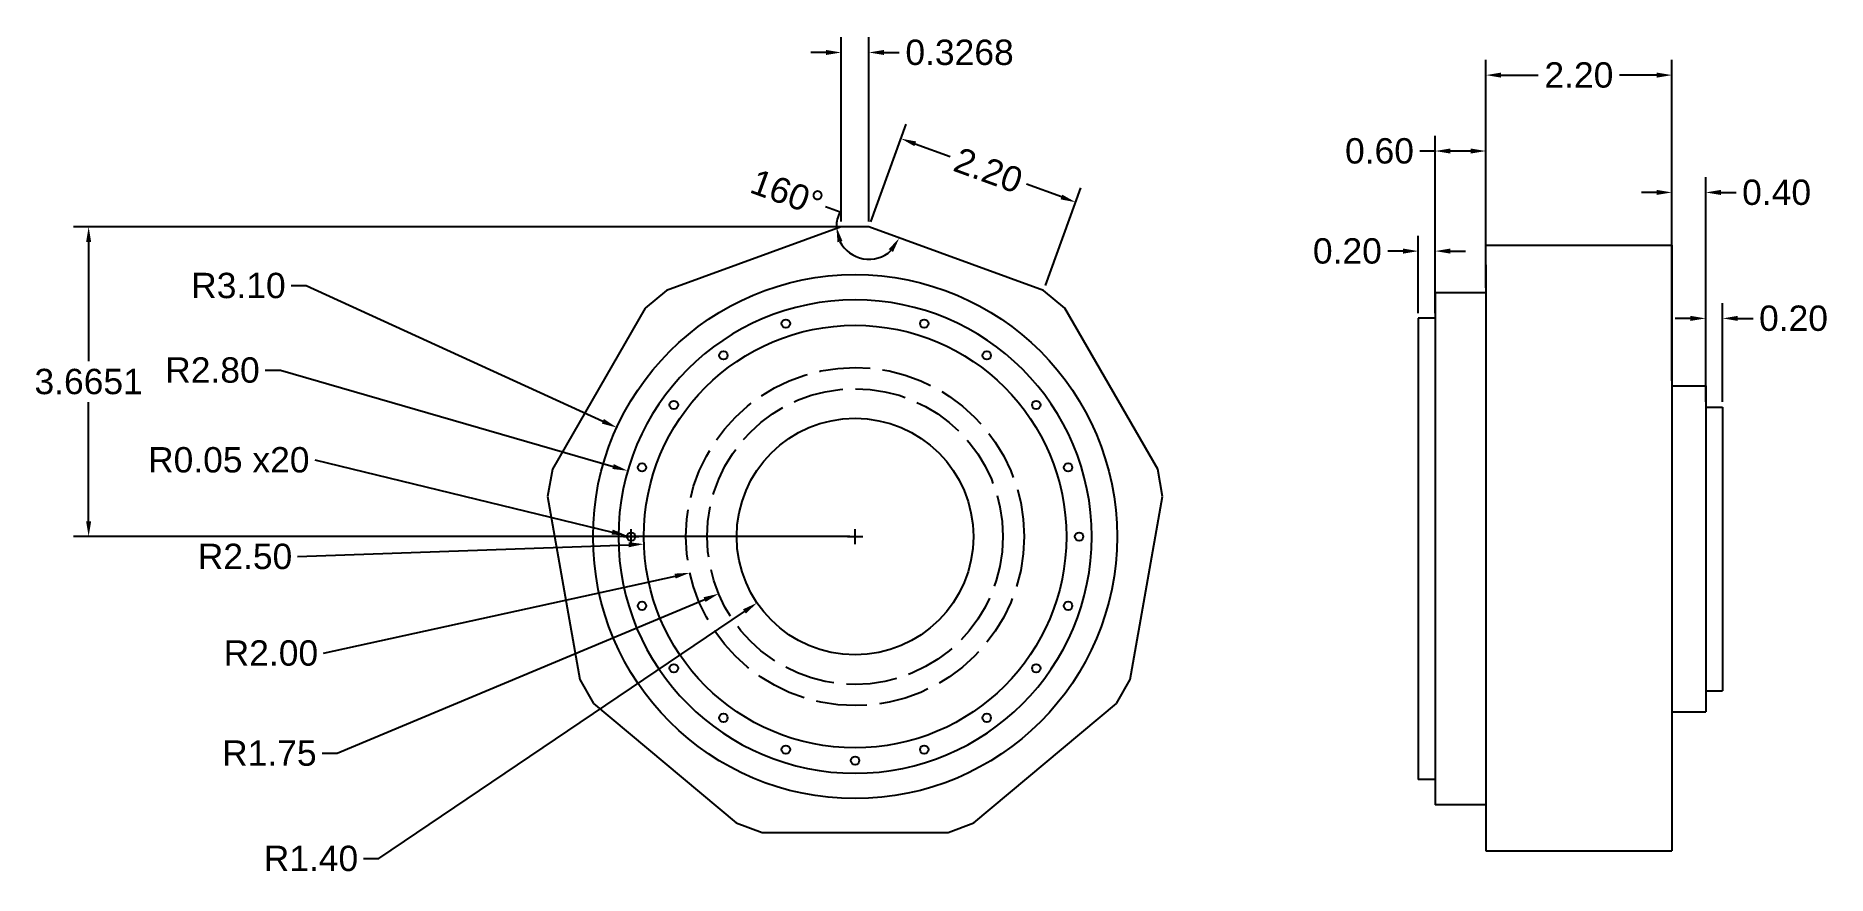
# Model space of a CAD drawing. Header units: inches. Extents: x 19.2 to 40.4, y 6.9 to 16.8.
import ezdxf

# ---------------------------------------------------------------- set-up
doc = ezdxf.new("R2010")
doc.units = ezdxf.units.IN
doc.header["$MEASUREMENT"] = 0
doc.linetypes.add('ACAD_ISO02W100', pattern=[15, 12, -3])
for name, color, linetype in [('Anotari', 40, 'Continuous'), ('Baza', 1, 'Continuous'), ('Parte_Frontala', 2, 'Continuous'), ('Parte_Frontala_Bloc_Motor', 2, 'Continuous'), ('Parte_Posterioara', 3, 'Continuous'), ('Parte_Posterioara_Bloc_Motor', 3, 'Continuous')]:
    doc.layers.add(name, color=color, linetype=linetype)
doc.styles.get("Standard").update_dxf_attribs({"font": 'arial.ttf'})
doc.dimstyles.get("Standard").update_dxf_attribs({"dimtxt": 0.18, "dimasz": 0.18, "dimexe": 0.18, "dimexo": 0.0625, "dimgap": 0.09, "dimtad": 0, "dimtih": 1, "dimtoh": 1, "dimdec": 4, "dimzin": 0, "dimdsep": 46, "dimtxsty": 'Standard', "dimcen": 0.09, "dimadec": 0, "dimazin": 0, "dimtfac": 1, "dimtdec": 4, "dimtofl": 0, "dimtmove": 0, "dimatfit": 3, "dimfxl": 1, "dimtolj": 1, "dimtzin": 0, "dimarcsym": 0})

# ---------------------------------------------------------------- blocks, each defined once
blk = doc.blocks.new('*D25')
at = {"layer": 'Anotari', "color": 0, "lineweight": -2, "transparency": 16777216}
for p, q in [((28.695, 14.622), (28.695, 16.802)), ((29.022, 14.622), (29.022, 16.802)), ((28.515, 16.622), (28.335, 16.622)), ((29.202, 16.622), (29.382, 16.622))]:
    blk.add_line(p, q, dxfattribs=at)
at = {"layer": 'Anotari', "color": 0, "transparency": 16777216}
for points in [[(28.515, 16.652), (28.515, 16.592), (28.695, 16.622)], [(29.202, 16.652), (29.202, 16.592), (29.022, 16.622)]]:
    blk.add_solid(points, dxfattribs=at)
at = {"layer": 'Defpoints', "color": 0, "transparency": 16777216}
for p in [(29.022, 16.622), (28.695, 14.559), (29.022, 14.559)]:
    blk.add_point(p, dxfattribs=at)
at = {"layer": 'Anotari', "color": 0, "transparency": 16777216, "insert": (30.095, 16.622), "char_height": 0.3, "attachment_point": 5}
blk.add_mtext('\\A1;0.3268', dxfattribs=at)
blk = doc.blocks.new('*D26')
at = {"layer": 'Anotari', "color": 0, "lineweight": -2, "transparency": 16777216}
for p, q in [((29.044, 14.618), (29.464, 15.772)), ((29.571, 15.541), (29.983, 15.391)), ((31.3, 14.912), (30.888, 15.062)), ((31.111, 13.866), (31.531, 15.02))]:
    blk.add_line(p, q, dxfattribs=at)
at = {"layer": 'Anotari', "color": 0, "transparency": 16777216}
for points in [[(29.581, 15.569), (29.561, 15.513), (29.402, 15.603)], [(31.31, 14.94), (31.29, 14.884), (31.469, 14.85)]]:
    blk.add_solid(points, dxfattribs=at)
at = {"layer": 'Defpoints', "color": 0, "transparency": 16777216}
for p in [(31.469, 14.85), (29.022, 14.559), (31.09, 13.807)]:
    blk.add_point(p, dxfattribs=at)
at = {"layer": 'Anotari', "color": 0, "transparency": 16777216, "insert": (30.436, 15.227), "char_height": 0.3, "attachment_point": 5, "rotation": 340}
blk.add_mtext('\\A1;2.20', dxfattribs=at)
blk = doc.blocks.new('*D27')
at = {"layer": 'Anotari', "color": 0, "lineweight": -2, "transparency": 16777216}
for p, q in [((28.681, 14.734), (28.511, 14.796)), ((28.633, 14.559), (28.458, 14.559))]:
    blk.add_line(p, q, dxfattribs=at)
for start, end in [(152.8761, 180), (207.1239, 312.8761)]:
    blk.add_arc((29.022, 14.559), 0.384, start, end, dxfattribs=at)
at = {"layer": 'Anotari', "color": 0, "transparency": 16777216}
for points in [[(28.651, 14.377), (28.71, 14.391), (28.638, 14.559)], [(29.258, 14.295), (29.308, 14.261), (29.383, 14.428)]]:
    blk.add_solid(points, dxfattribs=at)
at = {"layer": 'Defpoints', "color": 0, "transparency": 16777216}
for p in [(28.695, 14.559), (29.022, 14.559), (29.022, 14.559), (29.132, 14.192), (31.09, 13.807)]:
    blk.add_point(p, dxfattribs=at)
at = {"layer": 'Anotari', "color": 0, "transparency": 16777216, "insert": (28.054, 14.962), "char_height": 0.3, "attachment_point": 5, "rotation": 340}
blk.add_mtext('\\A1;160°', dxfattribs=at)
blk = doc.blocks.new('*D18')
at = {"layer": 'Anotari', "color": 0, "lineweight": -2, "transparency": 16777216}
for p, q in [((22.187, 13.863), (22.367, 13.863)), ((22.367, 13.863), (25.876, 12.258)), ((28.769, 10.894), (28.949, 10.894)), ((28.859, 10.804), (28.859, 10.984))]:
    blk.add_line(p, q, dxfattribs=at)
at = {"layer": 'Anotari', "color": 0, "transparency": 16777216}
blk.add_solid([(25.888, 12.286), (25.863, 12.231), (26.04, 12.184)], dxfattribs=at)
at = {"layer": 'Defpoints', "color": 0, "transparency": 16777216}
for p in [(26.04, 12.184, 2.2), (28.859, 10.894, 2.2)]:
    blk.add_point(p, dxfattribs=at)
at = {"layer": 'Anotari', "color": 0, "transparency": 16777216, "insert": (21.564, 13.863), "char_height": 0.3, "attachment_point": 5}
blk.add_mtext('\\A1;R3.10', dxfattribs=at)
blk = doc.blocks.new('*D19')
at = {"layer": 'Anotari', "color": 0, "lineweight": -2, "transparency": 16777216}
for p, q in [((21.88, 12.863), (22.06, 12.863)), ((22.06, 12.863), (25.996, 11.723)), ((28.769, 10.894), (28.949, 10.894)), ((28.859, 10.804), (28.859, 10.984))]:
    blk.add_line(p, q, dxfattribs=at)
at = {"layer": 'Anotari', "color": 0, "transparency": 16777216}
blk.add_solid([(26.005, 11.752), (25.988, 11.694), (26.169, 11.673)], dxfattribs=at)
at = {"layer": 'Defpoints', "color": 0, "transparency": 16777216}
for p in [(26.169, 11.673, 2.8), (28.859, 10.894, 2.8)]:
    blk.add_point(p, dxfattribs=at)
at = {"layer": 'Anotari', "color": 0, "transparency": 16777216, "insert": (21.257, 12.863), "char_height": 0.3, "attachment_point": 5}
blk.add_mtext('\\A1;R2.80', dxfattribs=at)
blk = doc.blocks.new('*D20')
at = {"layer": 'Anotari', "color": 0, "lineweight": -2, "transparency": 16777216}
for p, q in [((22.469, 11.801), (25.985, 10.948)), ((26.119, 10.894), (26.299, 10.894)), ((26.209, 10.804), (26.209, 10.984))]:
    blk.add_line(p, q, dxfattribs=at)
at = {"layer": 'Anotari', "color": 0, "transparency": 16777216}
blk.add_solid([(25.992, 10.978), (25.978, 10.919), (26.16, 10.906)], dxfattribs=at)
at = {"layer": 'Defpoints', "color": 0, "transparency": 16777216}
for p in [(26.16, 10.906, 3), (26.209, 10.894, 3)]:
    blk.add_point(p, dxfattribs=at)
at = {"layer": 'Anotari', "color": 0, "transparency": 16777216, "insert": (21.45, 11.801), "char_height": 0.3, "attachment_point": 5}
blk.add_mtext('\\A1;R0.05 x20', dxfattribs=at)
blk = doc.blocks.new('*D21')
at = {"layer": 'Anotari', "color": 0, "lineweight": -2, "transparency": 16777216}
for p, q in [((28.769, 10.894), (28.949, 10.894)), ((28.859, 10.804), (28.859, 10.984)), ((22.264, 10.658), (26.181, 10.798))]:
    blk.add_line(p, q, dxfattribs=at)
at = {"layer": 'Anotari', "color": 0, "transparency": 16777216}
blk.add_solid([(26.179, 10.828), (26.182, 10.768), (26.36, 10.805)], dxfattribs=at)
at = {"layer": 'Defpoints', "color": 0, "transparency": 16777216}
for p in [(28.859, 10.894, 2.8), (26.36, 10.805, 2.8)]:
    blk.add_point(p, dxfattribs=at)
at = {"layer": 'Anotari', "color": 0, "transparency": 16777216, "insert": (21.642, 10.658), "char_height": 0.3, "attachment_point": 5}
blk.add_mtext('\\A1;R2.50', dxfattribs=at)
blk = doc.blocks.new('*D22')
at = {"layer": 'Anotari', "color": 0, "lineweight": -2, "transparency": 16777216}
for p, q in [((28.769, 10.894), (28.949, 10.894)), ((28.859, 10.804), (28.859, 10.984)), ((22.571, 9.515), (26.729, 10.427))]:
    blk.add_line(p, q, dxfattribs=at)
at = {"layer": 'Anotari', "color": 0, "transparency": 16777216}
blk.add_solid([(26.723, 10.456), (26.736, 10.398), (26.905, 10.466)], dxfattribs=at)
at = {"layer": 'Defpoints', "color": 0, "transparency": 16777216}
for p in [(28.859, 10.894, 2.8), (26.905, 10.466, 2.8)]:
    blk.add_point(p, dxfattribs=at)
at = {"layer": 'Anotari', "color": 0, "transparency": 16777216, "insert": (21.948, 9.515), "char_height": 0.3, "attachment_point": 5}
blk.add_mtext('\\A1;R2.00', dxfattribs=at)
blk = doc.blocks.new('*D23')
at = {"layer": 'Anotari', "color": 0, "lineweight": -2, "transparency": 16777216}
for p, q in [((28.769, 10.894), (28.949, 10.894)), ((28.859, 10.804), (28.859, 10.984)), ((22.734, 8.331), (27.078, 10.149)), ((22.554, 8.331), (22.734, 8.331))]:
    blk.add_line(p, q, dxfattribs=at)
at = {"layer": 'Anotari', "color": 0, "transparency": 16777216}
blk.add_solid([(27.067, 10.177), (27.09, 10.121), (27.245, 10.218)], dxfattribs=at)
at = {"layer": 'Defpoints', "color": 0, "transparency": 16777216}
for p in [(28.859, 10.894, 2.8), (27.245, 10.218, 2.8)]:
    blk.add_point(p, dxfattribs=at)
at = {"layer": 'Anotari', "color": 0, "transparency": 16777216, "insert": (21.93, 8.331), "char_height": 0.3, "attachment_point": 5}
blk.add_mtext('\\A1;R1.75', dxfattribs=at)
blk = doc.blocks.new('*D24')
at = {"layer": 'Anotari', "color": 0, "lineweight": -2, "transparency": 16777216}
for p, q in [((28.769, 10.894), (28.949, 10.894)), ((28.859, 10.804), (28.859, 10.984)), ((23.225, 7.085), (27.55, 10.009)), ((23.045, 7.085), (23.225, 7.085))]:
    blk.add_line(p, q, dxfattribs=at)
at = {"layer": 'Anotari', "color": 0, "transparency": 16777216}
blk.add_solid([(27.533, 10.034), (27.567, 9.984), (27.699, 10.11)], dxfattribs=at)
at = {"layer": 'Defpoints', "color": 0, "transparency": 16777216}
for p in [(28.859, 10.894, 2.8), (27.699, 10.11, 2.8)]:
    blk.add_point(p, dxfattribs=at)
at = {"layer": 'Anotari', "color": 0, "transparency": 16777216, "insert": (22.422, 7.085), "char_height": 0.3, "attachment_point": 5}
blk.add_mtext('\\A1;R1.40', dxfattribs=at)
blk = doc.blocks.new('*D28')
at = {"layer": 'Anotari', "color": 0, "lineweight": -2, "transparency": 16777216}
for p, q in [((36.322, 14.404), (36.322, 16.534)), ((38.522, 14.404), (38.522, 16.534)), ((36.502, 16.354), (36.941, 16.354)), ((38.342, 16.354), (37.904, 16.354))]:
    blk.add_line(p, q, dxfattribs=at)
at = {"layer": 'Anotari', "color": 0, "transparency": 16777216}
for points in [[(36.502, 16.384), (36.502, 16.324), (36.322, 16.354)], [(38.342, 16.384), (38.342, 16.324), (38.522, 16.354)]]:
    blk.add_solid(points, dxfattribs=at)
at = {"layer": 'Defpoints', "color": 0, "transparency": 16777216}
for p in [(38.522, 16.354), (36.322, 14.342), (38.522, 14.342)]:
    blk.add_point(p, dxfattribs=at)
at = {"layer": 'Anotari', "color": 0, "transparency": 16777216, "insert": (37.422, 16.354), "char_height": 0.3, "attachment_point": 5}
blk.add_mtext('\\A1;2.20', dxfattribs=at)
blk = doc.blocks.new('*D29')
at = {"layer": 'Anotari', "color": 0, "lineweight": -2, "transparency": 16777216}
for p, q in [((35.722, 13.839), (35.722, 15.636)), ((36.322, 13.839), (36.322, 15.636)), ((35.722, 15.456), (35.542, 15.456)), ((36.142, 15.456), (35.902, 15.456))]:
    blk.add_line(p, q, dxfattribs=at)
at = {"layer": 'Anotari', "color": 0, "transparency": 16777216}
for points in [[(35.902, 15.486), (35.902, 15.426), (35.722, 15.456)], [(36.142, 15.486), (36.142, 15.426), (36.322, 15.456)]]:
    blk.add_solid(points, dxfattribs=at)
at = {"layer": 'Defpoints', "color": 0, "transparency": 16777216}
for p in [(35.722, 15.456), (35.722, 13.777), (36.322, 13.777)]:
    blk.add_point(p, dxfattribs=at)
at = {"layer": 'Anotari', "color": 0, "transparency": 16777216, "insert": (35.063, 15.456), "char_height": 0.3, "attachment_point": 5}
blk.add_mtext('\\A1;0.60', dxfattribs=at)
blk = doc.blocks.new('*D30')
at = {"layer": 'Anotari', "color": 0, "lineweight": -2, "transparency": 16777216}
for p, q in [((35.522, 13.539), (35.522, 14.452)), ((35.722, 13.539), (35.722, 14.452)), ((35.342, 14.272), (35.162, 14.272)), ((35.902, 14.272), (36.082, 14.272))]:
    blk.add_line(p, q, dxfattribs=at)
at = {"layer": 'Anotari', "color": 0, "transparency": 16777216}
for points in [[(35.342, 14.302), (35.342, 14.242), (35.522, 14.272)], [(35.902, 14.302), (35.902, 14.242), (35.722, 14.272)]]:
    blk.add_solid(points, dxfattribs=at)
at = {"layer": 'Defpoints', "color": 0, "transparency": 16777216}
for p in [(35.522, 14.272), (35.522, 13.477), (35.722, 13.477)]:
    blk.add_point(p, dxfattribs=at)
at = {"layer": 'Anotari', "color": 0, "transparency": 16777216, "insert": (34.683, 14.272), "char_height": 0.3, "attachment_point": 5}
blk.add_mtext('\\A1;0.20', dxfattribs=at)
blk = doc.blocks.new('*D31')
at = {"layer": 'Anotari', "color": 0, "lineweight": -2, "transparency": 16777216}
for p, q in [((28.796, 14.559), (19.612, 14.559)), ((19.792, 14.379), (19.792, 12.97)), ((19.792, 11.074), (19.792, 12.483)), ((28.796, 10.894), (19.612, 10.894))]:
    blk.add_line(p, q, dxfattribs=at)
at = {"layer": 'Anotari', "color": 0, "transparency": 16777216}
for points in [[(19.762, 14.379), (19.822, 14.379), (19.792, 14.559)], [(19.762, 11.074), (19.822, 11.074), (19.792, 10.894)]]:
    blk.add_solid(points, dxfattribs=at)
at = {"layer": 'Defpoints', "color": 0, "transparency": 16777216}
for p in [(28.859, 14.559), (19.792, 10.894), (28.859, 10.894)]:
    blk.add_point(p, dxfattribs=at)
at = {"layer": 'Anotari', "color": 0, "transparency": 16777216, "insert": (19.792, 12.727), "char_height": 0.3, "attachment_point": 5}
blk.add_mtext('\\A1;3.6651', dxfattribs=at)
blk = doc.blocks.new('*D32')
at = {"layer": 'Anotari', "color": 0, "lineweight": -2, "transparency": 16777216}
for p, q in [((38.522, 12.739), (38.522, 15.146)), ((38.922, 12.739), (38.922, 15.146)), ((38.342, 14.966), (38.162, 14.966)), ((39.102, 14.966), (39.282, 14.966))]:
    blk.add_line(p, q, dxfattribs=at)
at = {"layer": 'Anotari', "color": 0, "transparency": 16777216}
for points in [[(38.342, 14.996), (38.342, 14.936), (38.522, 14.966)], [(39.102, 14.996), (39.102, 14.936), (38.922, 14.966)]]:
    blk.add_solid(points, dxfattribs=at)
at = {"layer": 'Defpoints', "color": 0, "transparency": 16777216}
for p in [(38.922, 14.966), (38.522, 12.677), (38.922, 12.677)]:
    blk.add_point(p, dxfattribs=at)
at = {"layer": 'Anotari', "color": 0, "transparency": 16777216, "insert": (39.761, 14.966), "char_height": 0.3, "attachment_point": 5}
blk.add_mtext('\\A1;0.40', dxfattribs=at)
blk = doc.blocks.new('*D33')
at = {"layer": 'Anotari', "color": 0, "lineweight": -2, "transparency": 16777216}
for p, q in [((38.922, 12.489), (38.922, 13.656)), ((39.122, 12.489), (39.122, 13.656)), ((38.742, 13.476), (38.562, 13.476)), ((39.302, 13.476), (39.482, 13.476))]:
    blk.add_line(p, q, dxfattribs=at)
at = {"layer": 'Anotari', "color": 0, "transparency": 16777216}
for points in [[(38.742, 13.506), (38.742, 13.446), (38.922, 13.476)], [(39.302, 13.506), (39.302, 13.446), (39.122, 13.476)]]:
    blk.add_solid(points, dxfattribs=at)
at = {"layer": 'Defpoints', "color": 0, "transparency": 16777216}
for p in [(39.122, 13.476), (38.922, 12.427), (39.122, 12.427)]:
    blk.add_point(p, dxfattribs=at)
at = {"layer": 'Anotari', "color": 0, "transparency": 16777216, "insert": (39.961, 13.476), "char_height": 0.3, "attachment_point": 5}
blk.add_mtext('\\A1;0.20', dxfattribs=at)

msp = doc.modelspace()

# ---------------------------------------------------------------- linework, layer by layer
at = {"layer": 'Anotari', "extrusion": (0.34202, 0.939693, 4.17307e-16)}
msp.add_line((31.08954, 13.8069), (29.02222, 14.55934), dxfattribs=at)
at = {"layer": 'Anotari', "extrusion": (-2.77894e-31, 4.44089e-16, -1)}
msp.add_line((31.08954, 13.8069), (29.02222, 14.55934), dxfattribs=at)
at = {"layer": 'Baza', "extrusion": (-0.34202, 0.939693, 4.17307e-16)}
msp.add_line((28.6954, 14.55934), (26.62808, 13.8069), dxfattribs=at)
at = {"layer": 'Baza', "extrusion": (-2.77894e-31, 4.44089e-16, -1)}
for p, q in [((28.6954, 14.55934), (26.62808, 13.8069)), ((29.02222, 14.55934), (28.6954, 14.55934)), ((26.62808, 13.8069), (26.37772, 13.59682)), ((31.3399, 13.59682), (31.08954, 13.8069)), ((26.37772, 13.59682), (25.27772, 11.69157)), ((32.4399, 11.69157), (31.3399, 13.59682)), ((25.27772, 11.69157), (25.22097, 11.36972)), ((32.49665, 11.36972), (32.4399, 11.69157)), ((25.22097, 11.36972), (25.603, 9.20314)), ((32.11463, 9.20314), (32.49665, 11.36972)), ((25.603, 9.20314), (25.76641, 8.92011)), ((31.95122, 8.92011), (32.11463, 9.20314)), ((25.76641, 8.92011), (27.4517, 7.50597)), ((30.26592, 7.50597), (31.95122, 8.92011)), ((27.4517, 7.50597), (27.75881, 7.3942)), ((29.95881, 7.3942), (30.26592, 7.50597)), ((27.75881, 7.3942), (29.95881, 7.3942))]:
    msp.add_line(p, q, dxfattribs=at)
at = {"layer": 'Baza', "extrusion": (1.08706e-14, 1, 4.44089e-16)}
msp.add_line((29.02222, 14.55934), (28.6954, 14.55934), dxfattribs=at)
at = {"layer": 'Baza', "ltscale": 0.05}
for p, q in [((36.32235, 14.10827), (36.32235, 14.34182)), ((36.32235, 7.38775), (36.32235, 7.17668))]:
    msp.add_line(p, q, dxfattribs=at)
at = {"layer": 'Baza'}
for p, q in [((36.32235, 14.34182), (38.52235, 14.34182)), ((38.52235, 14.34182), (38.52235, 14.10827)), ((36.32235, 14.10827), (36.32235, 7.38775)), ((38.52235, 14.10827), (38.52235, 7.38775)), ((38.52235, 7.38775), (38.52235, 7.17668)), ((36.32235, 7.17668), (38.52235, 7.17668))]:
    msp.add_line(p, q, dxfattribs=at)
at = {"layer": 'Baza', "extrusion": (-0.642788, 0.766044, 3.40192e-16)}
msp.add_line((26.62808, 13.8069), (26.37772, 13.59682), dxfattribs=at)
at = {"layer": 'Baza', "extrusion": (0.642788, 0.766044, 3.40192e-16)}
msp.add_line((31.3399, 13.59682), (31.08954, 13.8069), dxfattribs=at)
at = {"layer": 'Baza', "extrusion": (-0.866025, 0.5, 2.22045e-16)}
msp.add_line((26.37772, 13.59682), (25.27772, 11.69157), dxfattribs=at)
at = {"layer": 'Baza', "extrusion": (0.866025, 0.5, 2.22045e-16)}
msp.add_line((32.4399, 11.69157), (31.3399, 13.59682), dxfattribs=at)
at = {"layer": 'Baza', "extrusion": (-0.984808, 0.173648, 7.71153e-17)}
msp.add_line((25.27772, 11.69157), (25.22097, 11.36972), dxfattribs=at)
at = {"layer": 'Baza', "extrusion": (0.984808, 0.173648, 7.71153e-17)}
msp.add_line((32.49665, 11.36972), (32.4399, 11.69157), dxfattribs=at)
at = {"layer": 'Baza', "extrusion": (-0.984808, -0.173648, -7.71153e-17)}
msp.add_line((25.22097, 11.36972), (25.603, 9.20314), dxfattribs=at)
at = {"layer": 'Baza', "extrusion": (0.984808, -0.173648, -7.71153e-17)}
msp.add_line((32.11463, 9.20314), (32.49665, 11.36972), dxfattribs=at)
at = {"layer": 'Baza', "extrusion": (-0.866025, -0.5, -2.22045e-16)}
msp.add_line((25.603, 9.20314), (25.76641, 8.92011), dxfattribs=at)
at = {"layer": 'Baza', "extrusion": (0.866025, -0.5, -2.22045e-16)}
msp.add_line((31.95122, 8.92011), (32.11463, 9.20314), dxfattribs=at)
at = {"layer": 'Baza', "extrusion": (-0.642788, -0.766044, -3.40192e-16)}
msp.add_line((25.76641, 8.92011), (27.4517, 7.50597), dxfattribs=at)
at = {"layer": 'Baza', "extrusion": (0.642788, -0.766044, -3.40192e-16)}
msp.add_line((30.26592, 7.50597), (31.95122, 8.92011), dxfattribs=at)
at = {"layer": 'Baza', "extrusion": (-0.34202, -0.939693, -4.17307e-16)}
msp.add_line((27.4517, 7.50597), (27.75881, 7.3942), dxfattribs=at)
at = {"layer": 'Baza', "extrusion": (0.34202, -0.939693, -4.17307e-16)}
msp.add_line((29.95881, 7.3942), (30.26592, 7.50597), dxfattribs=at)
at = {"layer": 'Baza', "extrusion": (8.07435e-16, -1, -4.44089e-16)}
msp.add_line((27.75881, 7.3942), (29.95881, 7.3942), dxfattribs=at)
at = {"layer": 'Parte_Frontala'}
for p, q in [((35.72235, 13.77668), (35.72235, 7.71935)), ((35.52235, 13.47668), (35.52235, 8.01935))]:
    msp.add_line(p, q, dxfattribs=at)
at = {"layer": 'Parte_Frontala', "ltscale": 0.05}
for p, q in [((36.32235, 13.77668), (35.72235, 13.77668)), ((35.72235, 13.47668), (35.52235, 13.47668)), ((35.72235, 8.01935), (35.52235, 8.01935)), ((36.32235, 7.71935), (35.72235, 7.71935))]:
    msp.add_line(p, q, dxfattribs=at)
at = {"layer": 'Parte_Frontala_Bloc_Motor'}
for radius in [3.1, 2.5, 1.4]:
    msp.add_circle((28.85881, 10.8942), radius, dxfattribs=at)
at = {"layer": 'Parte_Frontala_Bloc_Motor', "extrusion": (-2.77894e-31, 4.44089e-16, -1)}
msp.add_circle((-28.85881, 10.8942), 2.8, dxfattribs=at)
at = {"layer": 'Parte_Frontala_Bloc_Motor', "ltscale": 0.05}
for centre in [(28.03992, 13.4145), (29.67771, 13.4145), (27.30118, 13.03809), (30.41644, 13.03809), (26.71492, 12.45183), (31.00271, 12.45183), (26.33851, 11.71309), (31.37911, 11.71309), (26.20881, 10.8942), (31.50881, 10.8942), (26.33851, 10.0753), (31.37911, 10.0753), (26.71492, 9.33657), (31.00271, 9.33657), (27.30118, 8.7503), (30.41644, 8.7503), (28.03992, 8.3739), (28.85881, 8.2442), (29.67771, 8.3739)]:
    msp.add_circle(centre, 0.05, dxfattribs=at)
at = {"layer": 'Parte_Posterioara', "ltscale": 0.05}
for p, q in [((38.52235, 12.67668), (38.92235, 12.67668)), ((38.92235, 12.42668), (39.12235, 12.42668)), ((38.92235, 9.06935), (39.12235, 9.06935)), ((38.52235, 8.81935), (38.92235, 8.81935))]:
    msp.add_line(p, q, dxfattribs=at)
at = {"layer": 'Parte_Posterioara'}
for p, q in [((38.92235, 12.67668), (38.92235, 8.81935)), ((39.12235, 12.42668), (39.12235, 9.06935))]:
    msp.add_line(p, q, dxfattribs=at)
at = {"layer": 'Parte_Posterioara_Bloc_Motor', "linetype": 'ACAD_ISO02W100', "ltscale": 0.05}
for radius in [2, 1.75]:
    msp.add_circle((28.85881, 10.8942), radius, dxfattribs=at)

# ---------------------------------------------------------------- dimensions: what is measured, and where the dimension line sits
at = {"layer": 'Anotari'}
for base, p1, p2, override, picture, middle in [((29.02222, 16.62203), (28.6954, 14.55934), (29.02222, 14.55934), {"dimtxt": 0.3}, '*D25', (30.09524, 16.62203)), ((38.52235, 16.35428), (36.32235, 14.34182), (38.52235, 14.34182), {"dimtxt": 0.3, "dimdec": 2}, '*D28', (37.42235, 16.35428)), ((35.72235, 15.45596), (36.32235, 13.77668), (35.72235, 13.77668), {"dimtxt": 0.3, "dimdec": 2}, '*D29', (35.06323, 15.45596)), ((38.92235, 14.96596), (38.52235, 12.67668), (38.92235, 12.67668), {"dimtxt": 0.3, "dimdec": 2}, '*D32', (39.76147, 14.96596)), ((35.52235, 14.27181), (35.72235, 13.47668), (35.52235, 13.47668), {"dimtxt": 0.3, "dimdec": 2}, '*D30', (34.68323, 14.27181)), ((39.12235, 13.47557), (38.92235, 12.42668), (39.12235, 12.42668), {"dimtxt": 0.3, "dimdec": 2}, '*D33', (39.96147, 13.47557))]:
    dim = msp.add_linear_dim(base=base, p1=p1, p2=p2, dimstyle='Standard', override=override, dxfattribs=at)
    dim.commit()
    dim.dimension.update_dxf_attribs({"geometry": picture, "text_midpoint": middle})
for base, p1, p2, angle, override, picture, middle in [((31.46933, 14.85036), (29.02222, 14.55934), (31.08954, 13.8069), 340, {"dimtxt": 0.3, "dimdec": 2}, '*D26', (30.43567, 15.22658)), ((19.79221, 10.8942), (28.85881, 14.55934), (28.85881, 10.8942), 90, {"dimtxt": 0.3}, '*D31', (19.79221, 12.72677))]:
    dim = msp.add_linear_dim(base=base, p1=p1, p2=p2, angle=angle, dimstyle='Standard', override=override, dxfattribs=at)
    dim.commit()
    dim.dimension.update_dxf_attribs({"geometry": picture, "text_midpoint": middle})
dim = msp.add_angular_dim_2l(base=(29.13229, 14.19167), line1=((31.08954, 13.8069), (29.02222, 14.55934)), line2=((29.02222, 14.55934), (28.6954, 14.55934)), dimstyle='Standard', override={"dimtxt": 0.3}, dxfattribs=at)
dim.commit()
dim.dimension.update_dxf_attribs({"geometry": '*D27', "text_midpoint": (28.05414, 14.96235)})
for center, mpoint, picture, middle in [((28.85881, 10.8942, 2.2), (26.03967, 12.18355, 2.2), '*D18', (21.56388, 13.86348)), ((28.85881, 10.8942, 2.8), (26.16932, 11.67306, 2.8), '*D19', (21.25741, 12.86308)), ((28.85881, 10.8942, 2.8), (26.36041, 10.80475, 2.8), '*D21', (22.2644, 10.65811)), ((28.85881, 10.8942, 2.8), (27.24452, 10.2185, 2.8), '*D23', (21.93001, 8.33064)), ((28.85881, 10.8942, 2.8), (26.90527, 10.46564, 2.8), '*D22', (22.57087, 9.51479)), ((28.85881, 10.8942, 2.8), (27.69899, 10.1101, 2.8), '*D24', (22.42199, 7.08525))]:
    dim = msp.add_radius_dim(center=center, mpoint=mpoint, dimstyle='Standard', override={"dimtxt": 0.3, "dimdec": 2}, dxfattribs=at)
    dim.commit()
    dim.dimension.update_dxf_attribs({"geometry": picture, "text_midpoint": middle, "dimtype": 164})
dim = msp.add_radius_dim(center=(26.20881, 10.8942, 3), mpoint=(26.16022, 10.90598, 3), text='<> x20', dimstyle='Standard', override={"dimtxt": 0.3, "dimdec": 2}, dxfattribs=at)
dim.commit()
dim.dimension.update_dxf_attribs({"geometry": '*D20', "text_midpoint": (22.46871, 11.80143), "dimtype": 164})

doc.saveas('drawing.dxf')
